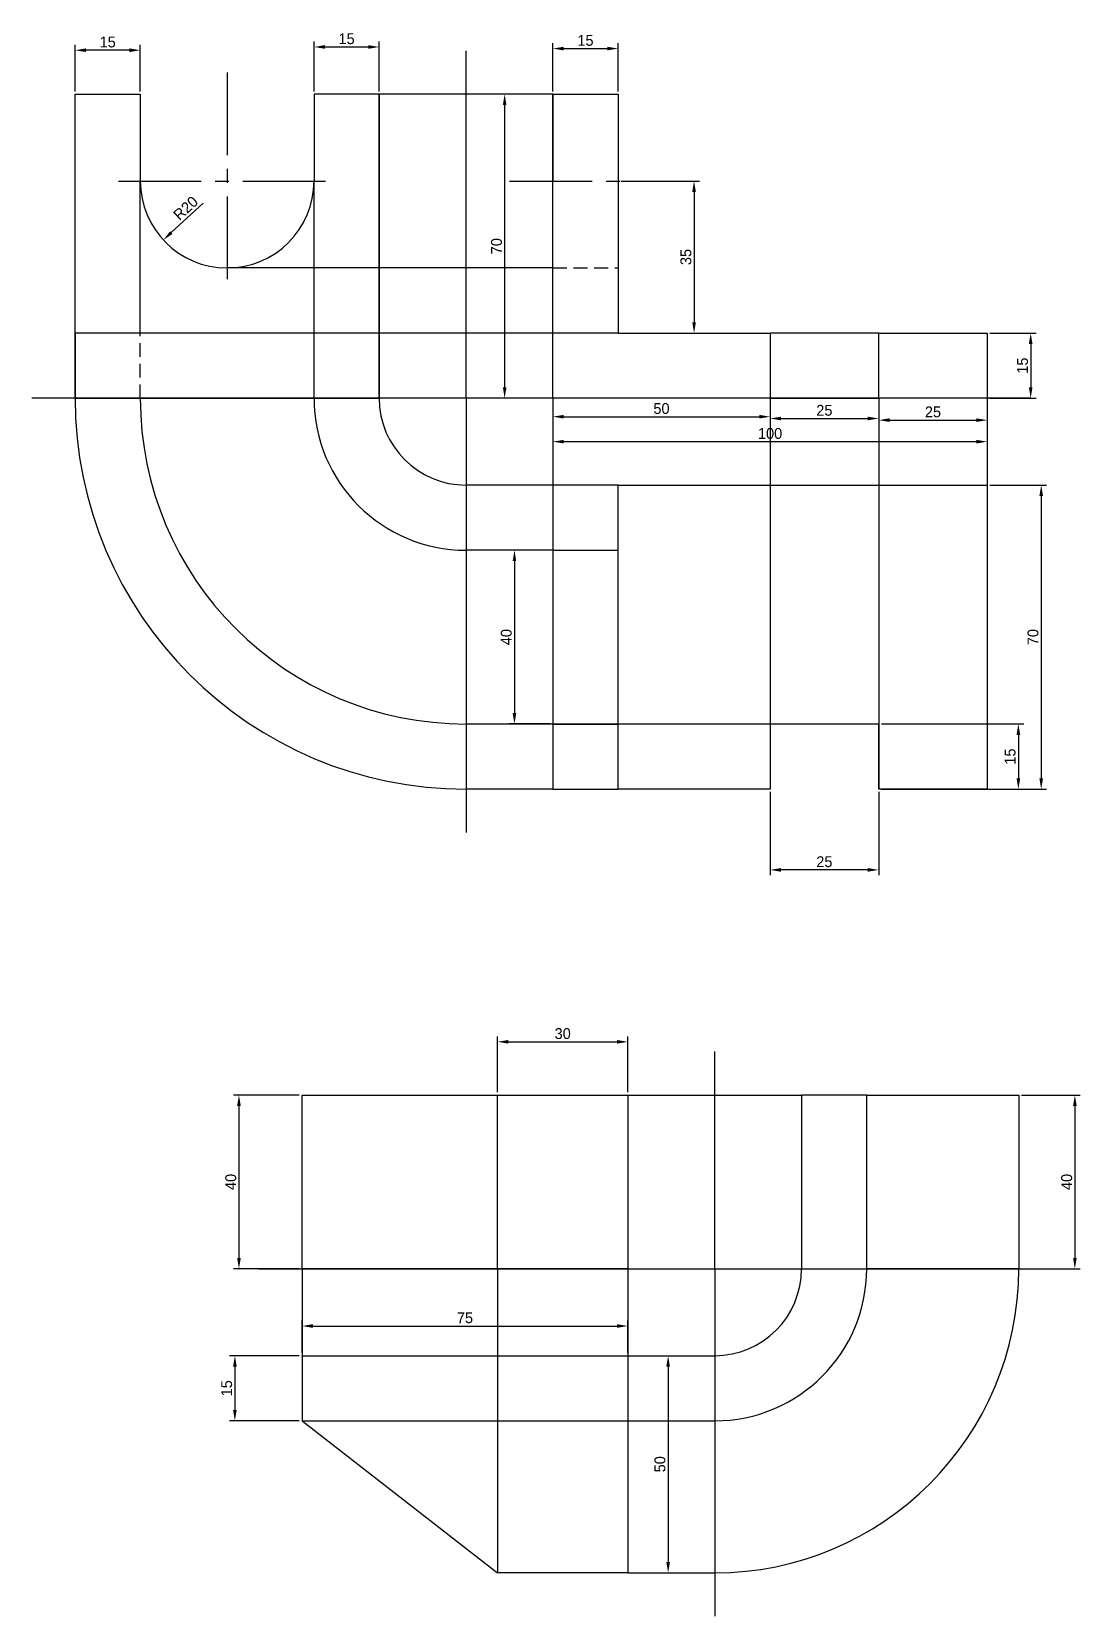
# Model space of a CAD drawing. Header units: millimetres. Extents: x 304 to 2745, y -1395 to 233.
# Drawn here: x 342 to 583.4, y -147.8 to 217 of the extents above; entities that cross this region are included whole.
import ezdxf

# ---------------------------------------------------------------- set-up
doc = ezdxf.new("R2010")
doc.units = ezdxf.units.MM
doc.linetypes.add('CENTER2', pattern=[28.575, 19.05, -3.175, 3.175, -3.175])
doc.linetypes.add('HIDDEN2', pattern=[4.7625, 3.175, -1.5875])
doc.layers.get('0').update_dxf_attribs({"color": 20})
for name, color, linetype in [('center', 160, 'CENTER2'), ('construction', 8, 'Continuous'), ('dimension', 200, 'Continuous'), ('hidden', 82, 'HIDDEN2')]:
    doc.layers.add(name, color=color, linetype=linetype)
doc.layers.add('object', color=250, linetype='Continuous', lineweight=30)
doc.dimstyles.new('ISO-25', dxfattribs={"dimtxt": 2.5, "dimasz": 2.5, "dimexe": 1.25, "dimexo": 0.625, "dimtad": 1, "dimtxsty": 'Standard', "dimcen": 2.5, "dimadec": 0, "dimazin": 0, "dimtfac": 1, "dimtmove": 0, "dimatfit": 3, "dimfxl": 1, "dimarcsym": 0})

# ---------------------------------------------------------------- blocks, each defined once
blk = doc.blocks.new('*D151')
at = {"layer": 'Defpoints', "color": 0, "transparency": 16777216}
for p in [(404.25, -27.82), (389.72, -67.82), (404.25, -67.82)]:
    blk.add_point(p, dxfattribs=at)
at = {"layer": 'dimension', "color": 0, "lineweight": -2, "transparency": 16777216}
for p, q in [((403.62, -27.82), (388.47, -27.82)), ((389.72, -30.32), (389.72, -65.32)), ((403.62, -67.82), (388.47, -67.82))]:
    blk.add_line(p, q, dxfattribs=at)
at = {"layer": 'dimension', "color": 0, "transparency": 16777216}
for points in [[(389.3, -30.32), (390.14, -30.32), (389.72, -27.82)], [(389.3, -65.32), (390.14, -65.32), (389.72, -67.82)]]:
    blk.add_solid(points, dxfattribs=at)
at = {"layer": 'dimension', "color": 0, "transparency": 16777216, "insert": (387.84, -47.82), "char_height": 2.5, "attachment_point": 5, "rotation": 90}
blk.add_mtext('40', dxfattribs=at)
blk = doc.blocks.new('*D152')
at = {"layer": 'Defpoints', "color": 0, "transparency": 16777216}
for p in [(404.25, -87.82), (388.78, -102.82), (404.25, -102.82)]:
    blk.add_point(p, dxfattribs=at)
at = {"layer": 'dimension', "color": 0, "lineweight": -2, "transparency": 16777216}
for p, q in [((403.62, -87.82), (387.53, -87.82)), ((388.78, -90.32), (388.78, -100.32)), ((403.62, -102.82), (387.53, -102.82))]:
    blk.add_line(p, q, dxfattribs=at)
at = {"layer": 'dimension', "color": 0, "transparency": 16777216}
for points in [[(388.36, -90.32), (389.2, -90.32), (388.78, -87.82)], [(388.36, -100.32), (389.2, -100.32), (388.78, -102.82)]]:
    blk.add_solid(points, dxfattribs=at)
at = {"layer": 'dimension', "color": 0, "transparency": 16777216, "insert": (386.9, -95.32), "char_height": 2.5, "attachment_point": 5, "rotation": 90}
blk.add_mtext('15', dxfattribs=at)
blk = doc.blocks.new('*D153')
at = {"layer": 'Defpoints', "color": 0, "transparency": 16777216}
for p in [(479.25, -15.56), (449.25, -27.82), (479.25, -27.82)]:
    blk.add_point(p, dxfattribs=at)
at = {"layer": 'dimension', "color": 0, "lineweight": -2, "transparency": 16777216}
for p, q in [((449.25, -27.19), (449.25, -14.31)), ((479.25, -27.19), (479.25, -14.31)), ((451.75, -15.56), (476.75, -15.56))]:
    blk.add_line(p, q, dxfattribs=at)
at = {"layer": 'dimension', "color": 0, "transparency": 16777216}
for points in [[(451.75, -15.14), (451.75, -15.98), (449.25, -15.56)], [(476.75, -15.14), (476.75, -15.98), (479.25, -15.56)]]:
    blk.add_solid(points, dxfattribs=at)
at = {"layer": 'dimension', "color": 0, "transparency": 16777216, "insert": (464.25, -13.68), "char_height": 2.5, "attachment_point": 5}
blk.add_mtext('30', dxfattribs=at)
blk = doc.blocks.new('*D154')
at = {"layer": 'Defpoints', "color": 0, "transparency": 16777216}
for p in [(479.25, -80.99), (404.25, -87.82), (479.25, -87.82)]:
    blk.add_point(p, dxfattribs=at)
at = {"layer": 'dimension', "color": 0, "lineweight": -2, "transparency": 16777216}
for p, q in [((404.25, -87.19), (404.25, -79.74)), ((479.25, -87.19), (479.25, -79.74)), ((406.75, -80.99), (476.75, -80.99))]:
    blk.add_line(p, q, dxfattribs=at)
at = {"layer": 'dimension', "color": 0, "transparency": 16777216}
for points in [[(406.75, -80.57), (406.75, -81.41), (404.25, -80.99)], [(476.75, -80.57), (476.75, -81.41), (479.25, -80.99)]]:
    blk.add_solid(points, dxfattribs=at)
at = {"layer": 'dimension', "color": 0, "transparency": 16777216, "insert": (441.75, -79.11), "char_height": 2.5, "attachment_point": 5}
blk.add_mtext('75', dxfattribs=at)
blk = doc.blocks.new('*D155')
at = {"layer": 'Defpoints', "color": 0, "transparency": 16777216}
for p in [(479.25, -87.82), (479.25, -137.82), (488.53, -137.82)]:
    blk.add_point(p, dxfattribs=at)
at = {"layer": 'dimension', "color": 0, "lineweight": -2, "transparency": 16777216}
for p, q in [((479.87, -87.82), (489.78, -87.82)), ((488.53, -90.32), (488.53, -135.32)), ((479.87, -137.82), (489.78, -137.82))]:
    blk.add_line(p, q, dxfattribs=at)
at = {"layer": 'dimension', "color": 0, "transparency": 16777216}
for points in [[(488.11, -90.32), (488.94, -90.32), (488.53, -87.82)], [(488.11, -135.32), (488.94, -135.32), (488.53, -137.82)]]:
    blk.add_solid(points, dxfattribs=at)
at = {"layer": 'dimension', "color": 0, "transparency": 16777216, "insert": (486.65, -112.82), "char_height": 2.5, "attachment_point": 5, "rotation": 90}
blk.add_mtext('50', dxfattribs=at)
blk = doc.blocks.new('*D156')
at = {"layer": 'Defpoints', "color": 0, "transparency": 16777216}
for p in [(569.25, -27.82), (569.25, -67.82), (582.17, -67.82)]:
    blk.add_point(p, dxfattribs=at)
at = {"layer": 'dimension', "color": 0, "lineweight": -2, "transparency": 16777216}
for p, q in [((569.87, -27.82), (583.42, -27.82)), ((582.17, -30.32), (582.17, -65.32)), ((569.87, -67.82), (583.42, -67.82))]:
    blk.add_line(p, q, dxfattribs=at)
at = {"layer": 'dimension', "color": 0, "transparency": 16777216}
for points in [[(581.76, -30.32), (582.59, -30.32), (582.17, -27.82)], [(581.76, -65.32), (582.59, -65.32), (582.17, -67.82)]]:
    blk.add_solid(points, dxfattribs=at)
at = {"layer": 'dimension', "color": 0, "transparency": 16777216, "insert": (580.3, -47.82), "char_height": 2.5, "attachment_point": 5, "rotation": 90}
blk.add_mtext('40', dxfattribs=at)
blk = doc.blocks.new('*D157')
at = {"layer": 'Defpoints', "color": 0, "transparency": 16777216}
for p in [(462, 132.61), (562, 132.61), (562, 122.61)]:
    blk.add_point(p, dxfattribs=at)
at = {"layer": 'dimension', "color": 0, "lineweight": -2, "transparency": 16777216}
for p, q in [((462, 131.98), (462, 121.36)), ((562, 131.98), (562, 121.36)), ((464.5, 122.61), (559.5, 122.61))]:
    blk.add_line(p, q, dxfattribs=at)
at = {"layer": 'dimension', "color": 0, "transparency": 16777216}
for points in [[(464.5, 123.02), (464.5, 122.19), (462, 122.61)], [(559.5, 123.02), (559.5, 122.19), (562, 122.61)]]:
    blk.add_solid(points, dxfattribs=at)
at = {"layer": 'dimension', "color": 0, "transparency": 16777216, "insert": (512, 124.48), "char_height": 2.5, "attachment_point": 5}
blk.add_mtext('100', dxfattribs=at)
blk = doc.blocks.new('*D158')
at = {"layer": 'Defpoints', "color": 0, "transparency": 16777216}
for p in [(512, 132.61), (537, 132.61), (537, 127.94)]:
    blk.add_point(p, dxfattribs=at)
at = {"layer": 'dimension', "color": 0, "lineweight": -2, "transparency": 16777216}
for p, q in [((512, 131.98), (512, 126.69)), ((537, 131.98), (537, 126.69)), ((514.5, 127.94), (534.5, 127.94))]:
    blk.add_line(p, q, dxfattribs=at)
at = {"layer": 'dimension', "color": 0, "transparency": 16777216}
for points in [[(514.5, 128.35), (514.5, 127.52), (512, 127.94)], [(534.5, 128.35), (534.5, 127.52), (537, 127.94)]]:
    blk.add_solid(points, dxfattribs=at)
at = {"layer": 'dimension', "color": 0, "transparency": 16777216, "insert": (524.5, 129.81), "char_height": 2.5, "attachment_point": 5}
blk.add_mtext('25', dxfattribs=at)
blk = doc.blocks.new('*D159')
at = {"layer": 'Defpoints', "color": 0, "transparency": 16777216}
for p in [(537, 132.61), (562, 132.61), (562, 127.56)]:
    blk.add_point(p, dxfattribs=at)
at = {"layer": 'dimension', "color": 0, "lineweight": -2, "transparency": 16777216}
for p, q in [((537, 131.98), (537, 126.31)), ((562, 131.98), (562, 126.31)), ((539.5, 127.56), (559.5, 127.56))]:
    blk.add_line(p, q, dxfattribs=at)
at = {"layer": 'dimension', "color": 0, "transparency": 16777216}
for points in [[(539.5, 127.98), (539.5, 127.15), (537, 127.56)], [(559.5, 127.98), (559.5, 127.15), (562, 127.56)]]:
    blk.add_solid(points, dxfattribs=at)
at = {"layer": 'dimension', "color": 0, "transparency": 16777216, "insert": (549.5, 129.44), "char_height": 2.5, "attachment_point": 5}
blk.add_mtext('25', dxfattribs=at)
blk = doc.blocks.new('*D160')
at = {"layer": 'Defpoints', "color": 0, "transparency": 16777216}
for p in [(562, 147.61), (562, 132.61), (572, 132.61)]:
    blk.add_point(p, dxfattribs=at)
at = {"layer": 'dimension', "color": 0, "lineweight": -2, "transparency": 16777216}
for p, q in [((562.63, 147.61), (573.25, 147.61)), ((572, 145.11), (572, 135.11)), ((562.63, 132.61), (573.25, 132.61))]:
    blk.add_line(p, q, dxfattribs=at)
at = {"layer": 'dimension', "color": 0, "transparency": 16777216}
for points in [[(571.58, 145.11), (572.42, 145.11), (572, 147.61)], [(571.58, 135.11), (572.42, 135.11), (572, 132.61)]]:
    blk.add_solid(points, dxfattribs=at)
at = {"layer": 'dimension', "color": 0, "transparency": 16777216, "insert": (570.13, 140.11), "char_height": 2.5, "attachment_point": 5, "rotation": 90}
blk.add_mtext('15', dxfattribs=at)
blk = doc.blocks.new('*D161')
at = {"layer": 'Defpoints', "color": 0, "transparency": 16777216}
for p in [(477, 182.61), (477, 147.61), (494.5, 147.61)]:
    blk.add_point(p, dxfattribs=at)
at = {"layer": 'dimension', "color": 0, "lineweight": -2, "transparency": 16777216}
for p, q in [((477.63, 182.61), (495.75, 182.61)), ((494.5, 180.11), (494.5, 150.11)), ((477.63, 147.61), (495.75, 147.61))]:
    blk.add_line(p, q, dxfattribs=at)
at = {"layer": 'dimension', "color": 0, "transparency": 16777216}
for points in [[(494.08, 180.11), (494.92, 180.11), (494.5, 182.61)], [(494.08, 150.11), (494.92, 150.11), (494.5, 147.61)]]:
    blk.add_solid(points, dxfattribs=at)
at = {"layer": 'dimension', "color": 0, "transparency": 16777216, "insert": (492.63, 165.11), "char_height": 2.5, "attachment_point": 5, "rotation": 90}
blk.add_mtext('35', dxfattribs=at)
blk = doc.blocks.new('*D162')
at = {"layer": 'Defpoints', "color": 0, "transparency": 16777216}
for p in [(387, 182.61), (372.31, 169.04)]:
    blk.add_point(p, dxfattribs=at)
at = {"layer": 'dimension', "color": 0, "lineweight": -2, "transparency": 16777216}
blk.add_line((381.49, 177.52), (374.15, 170.73), dxfattribs=at)
at = {"layer": 'dimension', "color": 0, "transparency": 16777216}
blk.add_solid([(373.86, 171.04), (374.43, 170.43), (372.31, 169.04)], dxfattribs=at)
at = {"layer": 'dimension', "color": 0, "transparency": 16777216, "insert": (377.46, 176.35), "char_height": 2.5, "attachment_point": 5, "rotation": 42.7277}
blk.add_mtext('R20', dxfattribs=at)
blk = doc.blocks.new('*D163')
at = {"layer": 'Defpoints', "color": 0, "transparency": 16777216}
for p in [(477, 213.1), (462, 202.61), (477, 202.61)]:
    blk.add_point(p, dxfattribs=at)
at = {"layer": 'dimension', "color": 0, "lineweight": -2, "transparency": 16777216}
for p, q in [((462, 203.23), (462, 214.35)), ((464.5, 213.1), (474.5, 213.1)), ((477, 203.23), (477, 214.35))]:
    blk.add_line(p, q, dxfattribs=at)
at = {"layer": 'dimension', "color": 0, "transparency": 16777216}
for points in [[(464.5, 213.52), (464.5, 212.68), (462, 213.1)], [(474.5, 213.52), (474.5, 212.68), (477, 213.1)]]:
    blk.add_solid(points, dxfattribs=at)
at = {"layer": 'dimension', "color": 0, "transparency": 16777216, "insert": (469.5, 214.97), "char_height": 2.5, "attachment_point": 5}
blk.add_mtext('15', dxfattribs=at)
blk = doc.blocks.new('*D164')
at = {"layer": 'Defpoints', "color": 0, "transparency": 16777216}
for p in [(462, 202.61), (450.89, 132.61), (462, 132.61)]:
    blk.add_point(p, dxfattribs=at)
at = {"layer": 'dimension', "color": 0, "lineweight": -2, "transparency": 16777216}
for p, q in [((461.38, 202.61), (449.64, 202.61)), ((450.89, 200.11), (450.89, 135.11)), ((461.38, 132.61), (449.64, 132.61))]:
    blk.add_line(p, q, dxfattribs=at)
at = {"layer": 'dimension', "color": 0, "transparency": 16777216}
for points in [[(450.48, 200.11), (451.31, 200.11), (450.89, 202.61)], [(450.48, 135.11), (451.31, 135.11), (450.89, 132.61)]]:
    blk.add_solid(points, dxfattribs=at)
at = {"layer": 'dimension', "color": 0, "transparency": 16777216, "insert": (449.02, 167.61), "char_height": 2.5, "attachment_point": 5, "rotation": 90}
blk.add_mtext('70', dxfattribs=at)
blk = doc.blocks.new('*D165')
at = {"layer": 'Defpoints', "color": 0, "transparency": 16777216}
for p in [(562, 112.61), (562, 42.61), (574.42, 42.61)]:
    blk.add_point(p, dxfattribs=at)
at = {"layer": 'dimension', "color": 0, "lineweight": -2, "transparency": 16777216}
for p, q in [((562.63, 112.61), (575.67, 112.61)), ((574.42, 110.11), (574.42, 45.11)), ((562.63, 42.61), (575.67, 42.61))]:
    blk.add_line(p, q, dxfattribs=at)
at = {"layer": 'dimension', "color": 0, "transparency": 16777216}
for points in [[(574, 110.11), (574.83, 110.11), (574.42, 112.61)], [(574, 45.11), (574.83, 45.11), (574.42, 42.61)]]:
    blk.add_solid(points, dxfattribs=at)
at = {"layer": 'dimension', "color": 0, "transparency": 16777216, "insert": (572.54, 77.61), "char_height": 2.5, "attachment_point": 5, "rotation": 90}
blk.add_mtext('70', dxfattribs=at)
blk = doc.blocks.new('*D166')
at = {"layer": 'Defpoints', "color": 0, "transparency": 16777216}
for p in [(512, 42.61), (537, 42.61), (512, 24.02)]:
    blk.add_point(p, dxfattribs=at)
at = {"layer": 'dimension', "color": 0, "lineweight": -2, "transparency": 16777216}
for p, q in [((512, 41.98), (512, 22.77)), ((537, 41.98), (537, 22.77)), ((534.5, 24.02), (514.5, 24.02))]:
    blk.add_line(p, q, dxfattribs=at)
at = {"layer": 'dimension', "color": 0, "transparency": 16777216}
for points in [[(514.5, 24.44), (514.5, 23.6), (512, 24.02)], [(534.5, 24.44), (534.5, 23.6), (537, 24.02)]]:
    blk.add_solid(points, dxfattribs=at)
at = {"layer": 'dimension', "color": 0, "transparency": 16777216, "insert": (524.5, 25.89), "char_height": 2.5, "attachment_point": 5}
blk.add_mtext('25', dxfattribs=at)
blk = doc.blocks.new('*D167')
at = {"layer": 'Defpoints', "color": 0, "transparency": 16777216}
for p in [(462, 97.61), (453.15, 57.61), (462, 57.61)]:
    blk.add_point(p, dxfattribs=at)
at = {"layer": 'dimension', "color": 0, "lineweight": -2, "transparency": 16777216}
for p, q in [((461.38, 97.61), (451.9, 97.61)), ((453.15, 95.11), (453.15, 60.11)), ((461.38, 57.61), (451.9, 57.61))]:
    blk.add_line(p, q, dxfattribs=at)
at = {"layer": 'dimension', "color": 0, "transparency": 16777216}
for points in [[(452.73, 95.11), (453.56, 95.11), (453.15, 97.61)], [(452.73, 60.11), (453.56, 60.11), (453.15, 57.61)]]:
    blk.add_solid(points, dxfattribs=at)
at = {"layer": 'dimension', "color": 0, "transparency": 16777216, "insert": (451.27, 77.61), "char_height": 2.5, "attachment_point": 5, "rotation": 90}
blk.add_mtext('40', dxfattribs=at)
blk = doc.blocks.new('*D168')
at = {"layer": 'Defpoints', "color": 0, "transparency": 16777216}
for p in [(422, 213.47), (407, 202.61), (422, 202.61)]:
    blk.add_point(p, dxfattribs=at)
at = {"layer": 'dimension', "color": 0, "lineweight": -2, "transparency": 16777216}
for p, q in [((407, 203.23), (407, 214.72)), ((409.5, 213.47), (419.5, 213.47)), ((422, 203.23), (422, 214.72))]:
    blk.add_line(p, q, dxfattribs=at)
at = {"layer": 'dimension', "color": 0, "transparency": 16777216}
for points in [[(409.5, 213.89), (409.5, 213.06), (407, 213.47)], [(419.5, 213.89), (419.5, 213.06), (422, 213.47)]]:
    blk.add_solid(points, dxfattribs=at)
at = {"layer": 'dimension', "color": 0, "transparency": 16777216, "insert": (414.5, 215.35), "char_height": 2.5, "attachment_point": 5}
blk.add_mtext('15', dxfattribs=at)
blk = doc.blocks.new('*D169')
at = {"layer": 'Defpoints', "color": 0, "transparency": 16777216}
for p in [(352, 212.72), (352, 202.61), (367, 202.61)]:
    blk.add_point(p, dxfattribs=at)
at = {"layer": 'dimension', "color": 0, "lineweight": -2, "transparency": 16777216}
for p, q in [((352, 203.23), (352, 213.97)), ((364.5, 212.72), (354.5, 212.72)), ((367, 203.23), (367, 213.97))]:
    blk.add_line(p, q, dxfattribs=at)
at = {"layer": 'dimension', "color": 0, "transparency": 16777216}
for points in [[(354.5, 213.14), (354.5, 212.31), (352, 212.72)], [(364.5, 213.14), (364.5, 212.31), (367, 212.72)]]:
    blk.add_solid(points, dxfattribs=at)
at = {"layer": 'dimension', "color": 0, "transparency": 16777216, "insert": (359.5, 214.6), "char_height": 2.5, "attachment_point": 5}
blk.add_mtext('15', dxfattribs=at)
blk = doc.blocks.new('*D170')
at = {"layer": 'Defpoints', "color": 0, "transparency": 16777216}
for p in [(462, 132.61), (512, 132.61), (512, 128.35)]:
    blk.add_point(p, dxfattribs=at)
at = {"layer": 'dimension', "color": 0, "lineweight": -2, "transparency": 16777216}
for p, q in [((462, 131.98), (462, 127.1)), ((512, 131.98), (512, 127.1)), ((464.5, 128.35), (509.5, 128.35))]:
    blk.add_line(p, q, dxfattribs=at)
at = {"layer": 'dimension', "color": 0, "transparency": 16777216}
for points in [[(464.5, 128.77), (464.5, 127.94), (462, 128.35)], [(509.5, 128.77), (509.5, 127.94), (512, 128.35)]]:
    blk.add_solid(points, dxfattribs=at)
at = {"layer": 'dimension', "color": 0, "transparency": 16777216, "insert": (487, 130.23), "char_height": 2.5, "attachment_point": 5}
blk.add_mtext('50', dxfattribs=at)
blk = doc.blocks.new('*D171')
at = {"layer": 'Defpoints', "color": 0, "transparency": 16777216}
for p in [(537, 57.61), (537, 42.61), (569.16, 42.61)]:
    blk.add_point(p, dxfattribs=at)
at = {"layer": 'dimension', "color": 0, "lineweight": -2, "transparency": 16777216}
for p, q in [((537.63, 57.61), (570.41, 57.61)), ((569.16, 55.11), (569.16, 45.11)), ((537.63, 42.61), (570.41, 42.61))]:
    blk.add_line(p, q, dxfattribs=at)
at = {"layer": 'dimension', "color": 0, "transparency": 16777216}
for points in [[(568.74, 55.11), (569.58, 55.11), (569.16, 57.61)], [(568.74, 45.11), (569.58, 45.11), (569.16, 42.61)]]:
    blk.add_solid(points, dxfattribs=at)
at = {"layer": 'dimension', "color": 0, "transparency": 16777216, "insert": (567.28, 50.11), "char_height": 2.5, "attachment_point": 5, "rotation": 90}
blk.add_mtext('15', dxfattribs=at)

msp = doc.modelspace()

# ---------------------------------------------------------------- linework, layer by layer
for p, q in [((442.001, 132.606), (442.001, 212.606)), ((442.001, 132.606), (342.001, 132.606)), ((572.001, 132.606), (442.001, 132.606)), ((442.001, 132.606), (442.001, 32.606)), ((499.247, -67.819), (499.247, -17.819)), ((394.247, -67.819), (499.247, -67.819)), ((499.247, -67.819), (499.247, -147.819)), ((499.247, -67.819), (579.247, -67.819))]:
    msp.add_line(p, q)
at = {"layer": 'center'}
for p, q in [((387.001, 207.606), (387.001, 157.606)), ((362.001, 182.606), (412.001, 182.606)), ((452.001, 182.606), (487.001, 182.606))]:
    msp.add_line(p, q, dxfattribs=at)
at = {"layer": 'construction'}
for p, q in [((352.001, 132.606), (352.001, 202.606)), ((422.001, 202.606), (422.001, 132.606)), ((462.001, 202.606), (422.001, 202.606)), ((462.001, 202.606), (462.001, 182.606)), ((367.001, 147.606), (367.001, 182.606)), ((407.001, 132.606), (407.001, 182.606)), ((462.001, 162.606), (387.001, 162.606)), ((477.001, 147.606), (422.001, 147.606)), ((422.001, 132.606), (352.001, 132.606)), ((462.001, 132.606), (462.001, 112.606)), ((512.001, 132.606), (512.001, 42.606)), ((537.001, 132.606), (537.001, 42.606)), ((562.001, 132.606), (562.001, 112.606)), ((462.001, 112.606), (442.001, 112.606)), ((462.001, 97.606), (442.001, 97.606)), ((512.001, 57.606), (442.001, 57.606)), ((462.001, 42.606), (442.001, 42.606)), ((479.247, -27.819), (519.247, -27.819)), ((404.247, -67.819), (404.247, -87.819)), ((449.247, -67.819), (449.247, -137.819)), ((479.247, -67.819), (479.247, -87.819)), ((479.247, -67.819), (519.247, -67.819)), ((479.247, -87.819), (499.247, -87.819)), ((404.247, -102.819), (499.247, -102.819)), ((479.247, -137.819), (499.247, -137.819))]:
    msp.add_line(p, q, dxfattribs=at)
for centre, radius, start, end in [((442.001, 132.606), 90, 180, 270), ((442.001, 132.606), 75, 180, 270), ((442.001, 132.606), 35, 180, 270), ((442.001, 132.606), 20, 180, 270), ((499.247, -67.819), 20, 270, 0), ((499.247, -67.819), 35, 270, 0), ((499.247, -67.819), 70, 270, 0)]:
    msp.add_arc(centre, radius, start, end, dxfattribs=at)
at = {"layer": 'hidden'}
for p, q in [((462.001, 162.606), (477.001, 162.606)), ((367.001, 132.606), (367.001, 147.606))]:
    msp.add_line(p, q, dxfattribs=at)
at = {"layer": 'object'}
for p, q in [((352.001, 147.606), (352.001, 202.606)), ((352.001, 202.606), (367.001, 202.606)), ((367.001, 202.606), (367.001, 182.606)), ((422.001, 202.606), (407.001, 202.606)), ((407.001, 202.606), (407.001, 182.606)), ((422.001, 147.606), (422.001, 202.606)), ((462.001, 132.606), (462.001, 202.606)), ((462.001, 202.606), (477.001, 202.606)), ((477.001, 202.606), (477.001, 147.606)), ((422.001, 147.606), (352.001, 147.606)), ((352.001, 147.606), (352.001, 132.606)), ((422.001, 132.606), (422.001, 147.606)), ((477.001, 147.606), (512.001, 147.606)), ((512.001, 147.606), (512.001, 132.606)), ((537.001, 147.606), (512.001, 147.606)), ((537.001, 132.606), (537.001, 147.606)), ((537.001, 147.606), (562.001, 147.606)), ((562.001, 147.606), (562.001, 132.606)), ((352.001, 132.606), (422.001, 132.606)), ((512.001, 132.606), (462.001, 132.606)), ((512.001, 132.606), (537.001, 132.606)), ((562.001, 132.606), (537.001, 132.606)), ((462.001, 112.606), (462.001, 97.606)), ((477.001, 112.606), (462.001, 112.606)), ((477.001, 97.606), (477.001, 112.606)), ((477.001, 112.606), (562.001, 112.606)), ((562.001, 112.606), (562.001, 42.606)), ((462.001, 97.606), (462.001, 57.606)), ((462.001, 97.606), (477.001, 97.606)), ((477.001, 57.606), (477.001, 97.606)), ((462.001, 57.606), (462.001, 42.606)), ((462.001, 57.606), (477.001, 57.606)), ((477.001, 42.606), (477.001, 57.606)), ((537.001, 57.606), (512.001, 57.606)), ((512.001, 57.606), (512.001, 42.606)), ((537.001, 42.606), (537.001, 57.606)), ((462.001, 42.606), (477.001, 42.606)), ((512.001, 42.606), (477.001, 42.606)), ((562.001, 42.606), (537.001, 42.606)), ((404.247, -67.819), (404.247, -27.819)), ((404.247, -27.819), (449.247, -27.819)), ((449.247, -27.819), (479.247, -27.819)), ((449.247, -67.819), (449.247, -27.819)), ((479.247, -27.819), (479.247, -67.819)), ((519.247, -27.819), (519.247, -67.819)), ((534.247, -27.819), (519.247, -27.819)), ((534.247, -67.819), (534.247, -27.819)), ((534.247, -27.819), (569.247, -27.819)), ((569.247, -27.819), (569.247, -67.819)), ((449.247, -67.819), (404.247, -67.819)), ((479.247, -67.819), (449.247, -67.819)), ((519.247, -67.819), (534.247, -67.819)), ((569.247, -67.819), (534.247, -67.819)), ((404.247, -87.819), (479.247, -87.819)), ((404.247, -87.819), (404.247, -102.819)), ((479.247, -87.819), (479.247, -137.819)), ((404.247, -102.819), (449.247, -137.819)), ((479.247, -137.819), (449.247, -137.819))]:
    msp.add_line(p, q, dxfattribs=at)
msp.add_arc((387.001, 182.606), 20, 180, 0, dxfattribs=at)

# ---------------------------------------------------------------- dimensions: what is measured, and where the dimension line sits
at = {"layer": 'dimension'}
for base, p1, p2, picture, middle in [((352.001, 212.723), (367.001, 202.606), (352.001, 202.606), '*D169', (359.501, 214.598)), ((422.001, 213.474), (407.001, 202.606), (422.001, 202.606), '*D168', (414.501, 215.349)), ((477.001, 213.099), (462.001, 202.606), (477.001, 202.606), '*D163', (469.501, 214.974)), ((562.001, 122.606), (462.001, 132.606), (562.001, 132.606), '*D157', (512.001, 124.481)), ((512.001, 128.355), (462.001, 132.606), (512.001, 132.606), '*D170', (487.001, 130.23)), ((537.001, 127.938), (512.001, 132.606), (537.001, 132.606), '*D158', (524.501, 129.813)), ((562.001, 127.563), (537.001, 132.606), (562.001, 132.606), '*D159', (549.501, 129.438)), ((512.001, 24.02), (537.001, 42.606), (512.001, 42.606), '*D166', (524.501, 25.895)), ((479.247, -15.558), (449.247, -27.819), (479.247, -27.819), '*D153', (464.247, -13.683)), ((479.247, -80.989), (404.247, -87.819), (479.247, -87.819), '*D154', (441.747, -79.114))]:
    dim = msp.add_linear_dim(base=base, p1=p1, p2=p2, dimstyle='ISO-25', dxfattribs=at)
    dim.commit()
    dim.dimension.update_dxf_attribs({"geometry": picture, "text_midpoint": middle})
for base, p1, p2, picture, middle in [((450.893, 132.606), (462.001, 202.606), (462.001, 132.606), '*D164', (449.018, 167.606)), ((494.501, 147.606), (477.001, 182.606), (477.001, 147.606), '*D161', (492.626, 165.106)), ((572.001, 132.606), (562.001, 147.606), (562.001, 132.606), '*D160', (570.126, 140.106)), ((574.416, 42.606), (562.001, 112.606), (562.001, 42.606), '*D165', (572.541, 77.606)), ((453.146, 57.606), (462.001, 97.606), (462.001, 57.606), '*D167', (451.271, 77.606)), ((569.159, 42.606), (537.001, 57.606), (537.001, 42.606), '*D171', (567.284, 50.106)), ((389.718, -67.819), (404.247, -27.819), (404.247, -67.819), '*D151', (387.843, -47.819)), ((582.174, -67.819), (569.247, -27.819), (569.247, -67.819), '*D156', (580.299, -47.819)), ((388.78, -102.819), (404.247, -87.819), (404.247, -102.819), '*D152', (386.905, -95.319)), ((488.528, -137.819), (479.247, -87.819), (479.247, -137.819), '*D155', (486.653, -112.819))]:
    dim = msp.add_linear_dim(base=base, p1=p1, p2=p2, angle=90, dimstyle='ISO-25', dxfattribs=at)
    dim.commit()
    dim.dimension.update_dxf_attribs({"geometry": picture, "text_midpoint": middle})
dim = msp.add_radius_dim(center=(387.001, 182.606), mpoint=(372.309, 169.036), dimstyle='ISO-25', dxfattribs=at)
dim.commit()
dim.dimension.update_dxf_attribs({"geometry": '*D162', "text_midpoint": (378.737, 174.973), "dimtype": 164})

doc.saveas('drawing.dxf')
